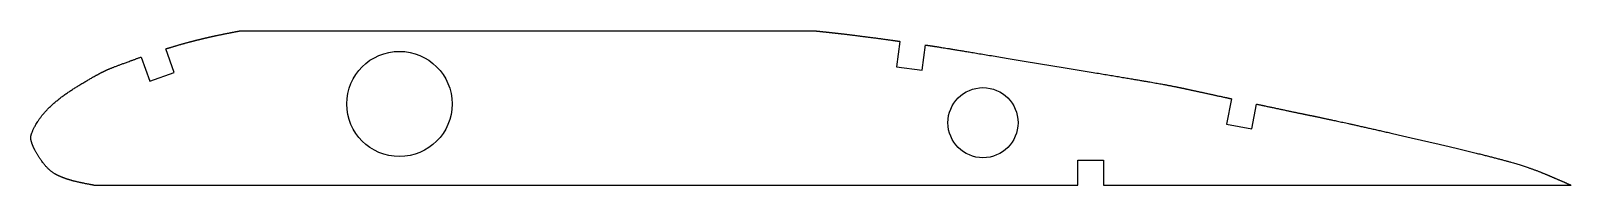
# Model space of a CAD drawing. Header units: millimetres. Extents: x -12 to 195, y -1 to 19.
import ezdxf

# ---------------------------------------------------------------- set-up
doc = ezdxf.new("R2010")
doc.units = ezdxf.units.MM
doc.layers.get('0').update_dxf_attribs({"linetype": 'CONTINUOUS'})

msp = doc.modelspace()

# ---------------------------------------------------------------- linework, layer by layer
for p, q in [((16.57, 19.36), (93.57, 19.36)), ((7.71, 13.75), (6.58, 16.94)), ((105.02, 17.95), (104.57, 14.53)), ((107.99, 14.08), (108.44, 17.46)), ((3.3, 15.85), (4.45, 12.6)), ((104.57, 14.53), (107.99, 14.08)), ((4.45, 12.6), (7.71, 13.75)), ((149.47, 10.25), (148.83, 6.86)), ((152.23, 6.22), (152.85, 9.53)), ((148.83, 6.86), (152.23, 6.22)), ((128.86, -1.35), (128.86, 2.03)), ((128.86, 2.03), (132.31, 2.03)), ((132.31, 2.03), (132.31, -1.35)), ((-3.08, -1.35), (128.86, -1.35)), ((132.31, -1.35), (195.03, -1.35))]:
    msp.add_line(p, q)
for centre, radius in [((37.91, 9.55), 7.06), ((116.16, 7.04), 4.7)]:
    msp.add_circle(centre, radius)
for points in [[(6.58, 16.94), (6.91, 17.04), (7.54, 17.24), (8.38, 17.49), (9.32, 17.75), (10.21, 17.99), (10.89, 18.16), (11.45, 18.29), (11.99, 18.42), (12.63, 18.57), (13.5, 18.76), (14.5, 18.96), (15.45, 19.15), (16.18, 19.29), (16.57, 19.36)], [(93.57, 19.36), (93.82, 19.34), (94.28, 19.29), (94.87, 19.23), (95.47, 19.17), (96.03, 19.1), (96.57, 19.04), (97.24, 18.97), (98.13, 18.86), (99.31, 18.72), (100.82, 18.52), (102.31, 18.33), (103.6, 18.15), (104.53, 18.02), (105.02, 17.95)], [(108.44, 17.46), (108.65, 17.43), (108.99, 17.38), (109.29, 17.34), (109.49, 17.31), (110.52, 17.15), (112.8, 16.77), (116.36, 16.19), (120.89, 15.44), (125.9, 14.61), (130.82, 13.8), (135.13, 13.08), (138.47, 12.52), (140.79, 12.1), (142.44, 11.78), (143.99, 11.44), (145.65, 11.08), (147.35, 10.71), (148.73, 10.41), (149.47, 10.25)], [(-3.08, -1.35), (-3.6, -1.25), (-4.54, -1.08), (-5.65, -0.84), (-6.59, -0.57), (-7.33, -0.3), (-8.05, 0.01), (-9.02, 0.57), (-10.07, 1.79), (-10.96, 3.25), (-11.51, 4.49), (-11.58, 5.1), (-11.41, 5.64), (-11.01, 6.61), (-10.13, 7.99), (-8.6, 9.64), (-6.4, 11.27), (-4.2, 12.57), (-2.73, 13.41), (-1.83, 13.89), (-1.02, 14.27), (0.1, 14.69), (1.46, 15.19), (2.64, 15.62), (3.3, 15.85)], [(152.85, 9.53), (153.68, 9.35), (155.2, 9.03), (157.09, 8.63), (158.94, 8.24), (160.66, 7.89), (162.45, 7.52), (164.83, 7), (168.04, 6.28), (171.95, 5.4), (176.22, 4.42), (180.42, 3.43), (184.14, 2.51), (187.09, 1.73), (189.25, 1.06), (190.94, 0.43), (192.32, -0.17), (193.57, -0.71), (194.52, -1.13), (195.03, -1.35)]]:
    msp.add_open_spline(points, degree=5)

doc.saveas('drawing.dxf')
